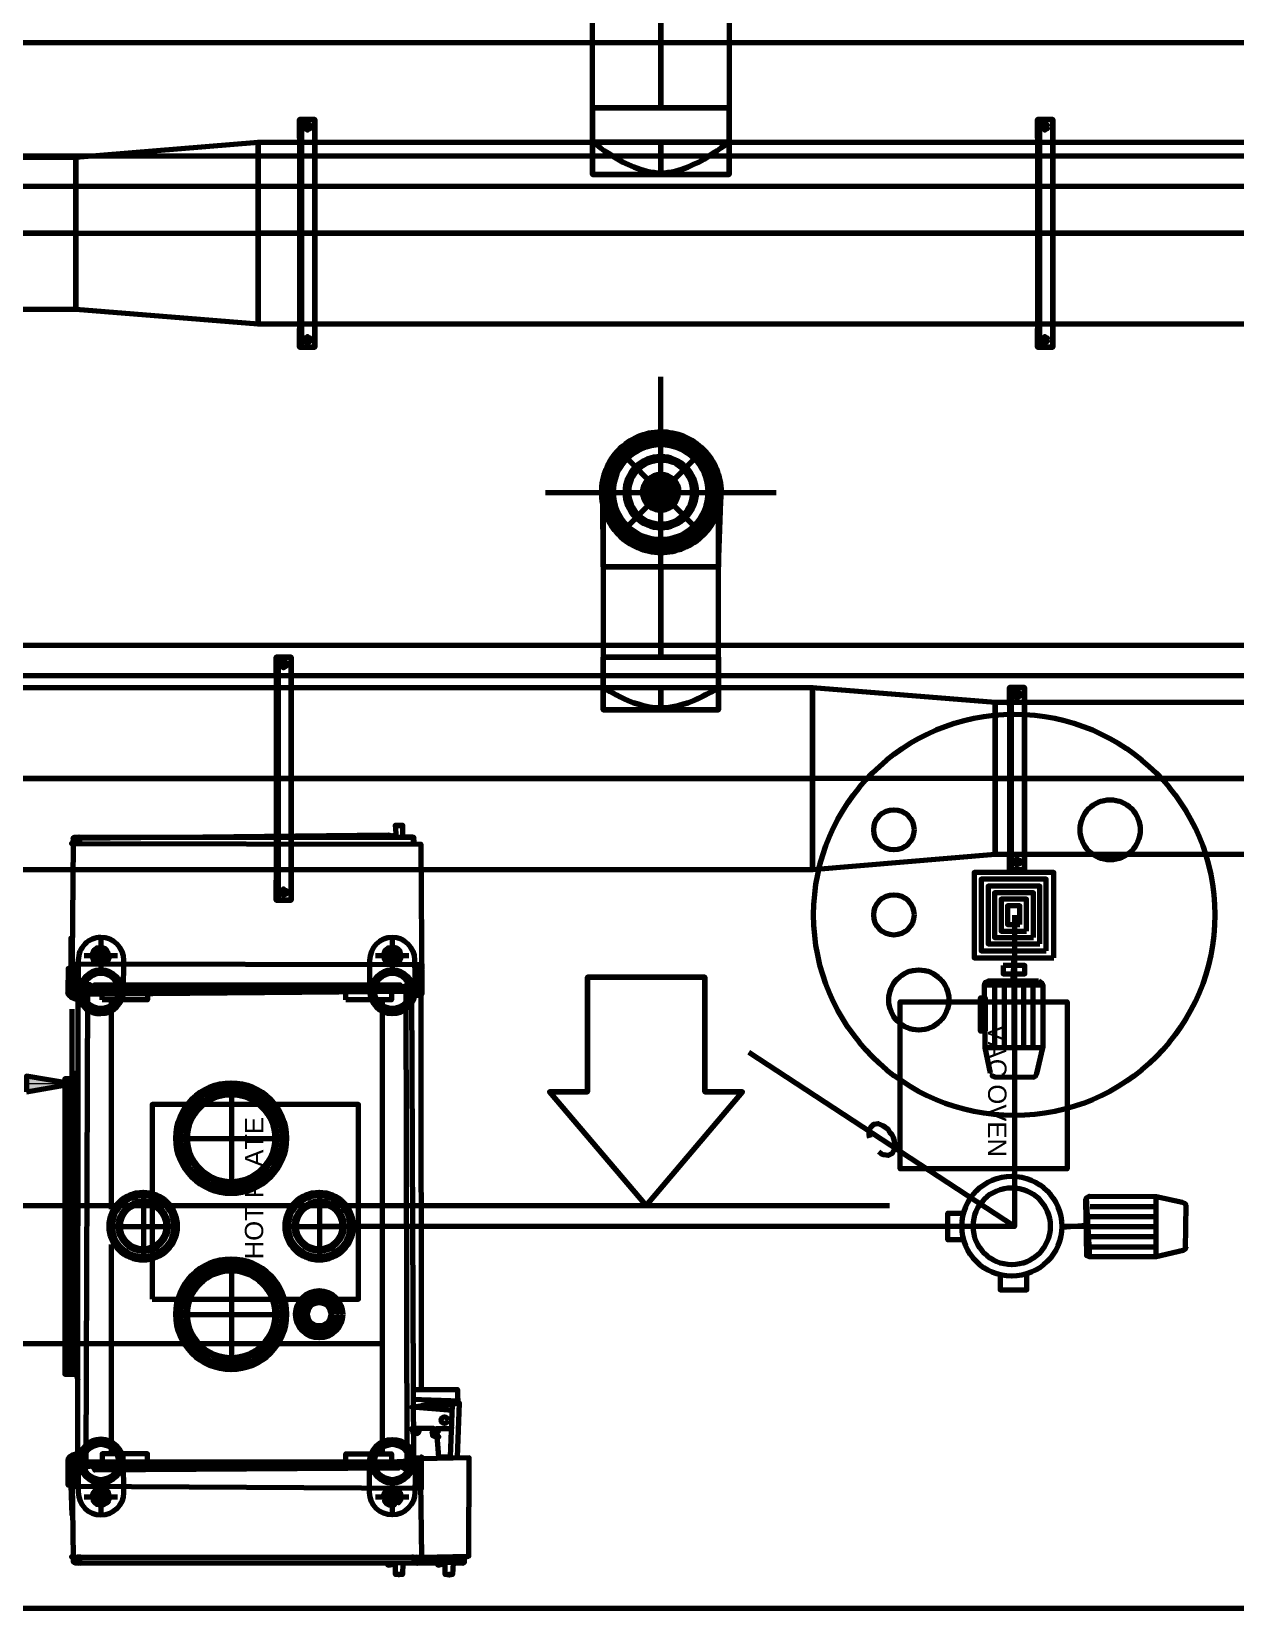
# Model space of a CAD drawing. Extents: x 0 to 1153, y 0 to 816.
# Drawn here: x 595.71 to 621.34, y 500.44 to 534 of the extents above; entities that cross this region are included whole.
import ezdxf

# ---------------------------------------------------------------- set-up
doc = ezdxf.new("R2010")
doc.units = 0
doc.header["$MEASUREMENT"] = 0
for name, color, linetype in [('Arch', 7, 'Continuous'), ('EQUIPMENTS', 7, 'Continuous'), ('Hatch', 7, 'Continuous'), ('HVAC', 7, 'Continuous')]:
    doc.layers.add(name, color=color, linetype=linetype)
doc.styles.add('p2c-2', font='arial.ttf')

msp = doc.modelspace()

# ---------------------------------------------------------------- hatches: boundary and pattern name
at = {"layer": 'Hatch', "linetype": 'Continuous', "lineweight": 211}
msp.add_hatch(color=251, dxfattribs=at).paths.add_polyline_path([(595.609, 511.768), (596.572, 511.609), (595.609, 511.44), (595.609, 511.609)], flags=0)

# ---------------------------------------------------------------- linework, layer by layer
at = {"layer": 'Arch', "color": 11, "linetype": 'Continuous', "lineweight": 211}
msp.add_line((917.988, 533.76), (110.871, 533.76), dxfattribs=at)
at = {"layer": 'EQUIPMENTS', "color": 251, "linetype": 'Continuous', "lineweight": 211}
for p, q in [((616.013, 513.715), (617.241, 513.715)), ((616.215, 513.715), (616.215, 512.371)), ((616.416, 513.715), (616.416, 512.371)), ((616.627, 513.715), (616.627, 512.371)), ((616.828, 513.715), (616.828, 512.371)), ((617.029, 513.715), (617.029, 512.371)), ((616.13, 511.831), (616.013, 512.371)), ((619.654, 507.926), (619.654, 509.207)), ((113.961, 509.016), (613.981, 509.016)), ((618.247, 508.995), (619.654, 508.995)), ((618.247, 508.783), (619.654, 508.783)), ((616.638, 508.571), (601.842, 508.571)), ((618.247, 508.571), (619.654, 508.571)), ((618.247, 508.36), (619.654, 508.36)), ((618.247, 508.138), (619.654, 508.138)), ((603.123, 506.074), (594.148, 506.074)), ((632.852, 500.443), (113.961, 500.443))]:
    msp.add_line(p, q, dxfattribs=at)
for points in [[(113.961, 533.94), (486.188, 533.94), (486.505, 531.357), (645.329, 531.357)], [(113.961, 533.294), (486.188, 533.294), (486.505, 530.712), (645.329, 530.712)], [(113.961, 523.526), (486.188, 523.526), (486.505, 520.943), (632.852, 520.943)], [(113.961, 522.88), (486.188, 522.88), (486.505, 520.298), (632.852, 520.298)], [(616.638, 515.197), (616.638, 508.571), (610.986, 512.276)], [(616.627, 513.8), (616.627, 514.286), (616.606, 513.8), (616.648, 514.286)], [(617.76, 509.799), (614.204, 509.799), (614.204, 513.355), (617.76, 513.355), (617.76, 509.799), (614.204, 509.799)], [(616.209, 511.757), (616.16, 511.775), (616.209, 511.757), (617.04, 511.746), (617.089, 511.778), (617.113, 511.825), (617.241, 512.371)], [(613.558, 510.455), (613.548, 510.519), (613.548, 510.582), (613.558, 510.635), (613.579, 510.688), (613.643, 510.752), (613.738, 510.762), (613.833, 510.72), (613.886, 510.688), (613.939, 510.646), (613.981, 510.582), (614.024, 510.529), (614.056, 510.466), (614.077, 510.392), (614.087, 510.328), (614.087, 510.265), (614.077, 510.212), (614.034, 510.127), (613.95, 510.085), (613.854, 510.095), (613.802, 510.117), (613.749, 510.159)], [(618.151, 509.127), (618.169, 509.18), (618.234, 509.217), (619.654, 509.207), (620.205, 509.09), (620.255, 509.07), (620.285, 509.027), (620.273, 508.092), (620.232, 508.059), (619.654, 507.926), (618.241, 507.926), (618.169, 509.18), (618.151, 509.127), (618.173, 507.957), (618.173, 507.957), (618.241, 507.926)], [(615.558, 508.286), (615.22, 508.286), (615.22, 508.857), (615.558, 508.857)], [(618.162, 508.571), (617.654, 508.571), (618.162, 508.593), (617.654, 508.55)], [(616.331, 507.534), (616.331, 507.227), (616.902, 507.227), (616.902, 507.555)]]:
    msp.add_lwpolyline(points, dxfattribs=at)
for points in [[(617.474, 514.286), (617.474, 516.107), (615.781, 516.107), (615.781, 514.286)], [(617.315, 514.435), (617.315, 515.959), (615.929, 515.959), (615.929, 514.435)], [(617.178, 514.583), (617.178, 515.811), (616.077, 515.811), (616.077, 514.583)], [(617.04, 514.72), (617.04, 515.673), (616.215, 515.673), (616.215, 514.72)], [(616.892, 514.858), (616.892, 515.535), (616.352, 515.535), (616.352, 514.858)], [(616.754, 514.996), (616.754, 515.398), (616.49, 515.398), (616.49, 514.996)], [(616.394, 514.128), (616.394, 513.948), (616.86, 513.948), (616.86, 514.128)], [(607.547, 511.44), (607.547, 513.874), (607.547, 511.44), (606.742, 511.44)], [(608.796, 509.016), (610.849, 511.44), (610.044, 511.44), (610.044, 513.874), (607.547, 513.874), (610.044, 513.874), (610.044, 511.44), (610.849, 511.44), (608.796, 509.016), (606.742, 511.44)], [(617.151, 513.8), (617.227, 513.745), (617.23, 513.727), (617.241, 513.715), (617.241, 512.371), (616.013, 512.371), (616.003, 513.72), (616.018, 513.767), (616.088, 513.8)], [(616.013, 512.731), (615.918, 512.731), (615.918, 513.44), (616.013, 513.44)], [(595.609, 511.44), (596.572, 511.609), (595.609, 511.768)], [(598.286, 507.026), (602.678, 507.026), (602.678, 511.164), (598.286, 511.164)], [(620.289, 508.143), (620.273, 508.092)]]:
    msp.add_lwpolyline(points, close=True, dxfattribs=at)
for centre, radius in [((616.633, 515.202), 4.27), ((614.071, 517.012), 0.429), ((618.675, 517.012), 0.64), ((614.071, 515.202), 0.429), ((614.601, 513.392), 0.64), ((616.58, 508.577), 1.064), ((616.58, 508.577), 0.82)]:
    msp.add_circle(centre, radius, dxfattribs=at)
at = {"layer": 'Hatch', "color": 251, "linetype": 'Continuous', "lineweight": 211}
for p, q in [((597.26, 514.445), (597.122, 514.445)), ((597.196, 513.969), (597.196, 514.678)), ((603.398, 513.969), (603.398, 514.678)), ((597.546, 514.329), (596.836, 514.329)), ((597.048, 514.35), (597.016, 514.35)), ((603.747, 514.329), (603.038, 514.329)), ((603.25, 514.35), (603.218, 514.35)), ((596.572, 513.905), (596.561, 513.905)), ((596.815, 513.715), (596.815, 513.662)), ((597.112, 513.715), (597.112, 513.662)), ((597.175, 513.715), (597.175, 513.662)), ((597.387, 513.715), (597.387, 513.662)), ((597.408, 513.398), (597.408, 508.942)), ((597.493, 513.715), (597.493, 513.662)), ((599.218, 513.715), (599.218, 513.662)), ((599.271, 513.715), (599.271, 513.662)), ((601.324, 513.715), (601.324, 513.662)), ((601.377, 513.715), (601.377, 513.662)), ((603.102, 513.715), (603.102, 513.662)), ((603.176, 513.398), (603.176, 503.735)), ((603.208, 513.715), (603.208, 513.662)), ((603.419, 513.715), (603.419, 513.662)), ((603.472, 513.715), (603.472, 513.662)), ((603.769, 513.715), (603.769, 513.662)), ((596.572, 513.196), (596.572, 511.217)), ((596.424, 511.715), (596.424, 505.428)), ((599.969, 511.662), (599.969, 509.228)), ((598.763, 510.445), (601.186, 510.445)), ((598.096, 509.334), (598.096, 507.809)), ((598.096, 509.058), (598.096, 509.079)), ((601.842, 509.334), (601.842, 507.809)), ((597.334, 508.571), (598.858, 508.571)), ((601.091, 508.571), (602.604, 508.571)), ((602.329, 508.571), (602.361, 508.571)), ((597.408, 508.191), (597.408, 503.735)), ((599.969, 507.82), (599.969, 505.576)), ((598.847, 506.698), (601.091, 506.698)), ((602.096, 506.698), (602.128, 506.698)), ((596.54, 505.428), (596.699, 505.428)), ((596.815, 503.428), (596.815, 503.481)), ((596.879, 503.566), (596.879, 503.555)), ((597.112, 503.428), (597.112, 503.481)), ((597.175, 503.428), (597.175, 503.481)), ((598.181, 503.555), (597.217, 503.555)), ((597.387, 503.428), (597.387, 503.481)), ((597.493, 503.428), (597.493, 503.481)), ((599.218, 503.428), (599.218, 503.481)), ((599.271, 503.428), (599.271, 503.481)), ((601.324, 503.428), (601.324, 503.481)), ((601.377, 503.428), (601.377, 503.481)), ((603.102, 503.428), (603.102, 503.481)), ((603.208, 503.428), (603.208, 503.481)), ((603.419, 503.428), (603.419, 503.481)), ((603.472, 503.428), (603.472, 503.481)), ((603.769, 503.428), (603.769, 503.481)), ((597.196, 502.465), (597.196, 503.163)), ((603.398, 502.465), (603.398, 503.163)), ((597.546, 502.814), (596.836, 502.814)), ((597.122, 502.698), (597.26, 502.698)), ((597.217, 502.962), (597.217, 502.994)), ((603.747, 502.814), (603.038, 502.814)), ((603.324, 502.931), (603.261, 502.814)), ((603.324, 502.698), (603.462, 502.698)), ((604.52, 501.364), (604.52, 501.375))]:
    msp.add_line(p, q, dxfattribs=at)
for points in [[(596.735, 516.747), (596.688, 516.721), (596.678, 516.774), (596.735, 516.747), (596.741, 516.848), (596.646, 516.848), (596.752, 516.858), (603.843, 516.858), (603.853, 516.752), (603.832, 516.858), (603.62, 516.858), (603.62, 517.091), (603.462, 517.102), (603.472, 516.858), (603.303, 516.901), (596.731, 516.827), (596.735, 516.747), (596.614, 516.816), (596.582, 516.721), (596.614, 516.816), (596.604, 516.721), (596.572, 513.514), (596.572, 513.588), (596.572, 513.662), (604.012, 513.662), (604.012, 513.577), (596.572, 513.577), (596.572, 514.159), (603.959, 514.149), (604.023, 514.159), (604.001, 513.493), (603.885, 513.482), (603.874, 513.556), (604.001, 513.493), (604.012, 505.1)], [(603.282, 516.869), (603.451, 516.901), (603.472, 516.869)], [(596.572, 516.721), (604.001, 516.71), (604.023, 513.514), (604.012, 513.519)], [(596.572, 514.71), (596.551, 514.71), (596.551, 514.064)], [(597.26, 514.212), (597.344, 514.35), (597.344, 514.35), (597.376, 514.297), (597.26, 514.445), (597.217, 514.509)], [(603.366, 514.509), (603.367, 514.431), (603.419, 514.431), (603.464, 514.406), (603.49, 514.36), (603.49, 514.308), (603.464, 514.263), (603.419, 514.237), (603.324, 514.212), (603.296, 514.308), (603.21, 514.361), (603.228, 514.418), (603.262, 514.465), (603.309, 514.499), (603.366, 514.509), (603.419, 514.464), (603.473, 514.439), (603.507, 514.4), (603.524, 514.351), (603.521, 514.3), (603.498, 514.254), (603.459, 514.219), (603.41, 514.203), (603.324, 514.212), (603.278, 514.268), (603.262, 514.316), (603.324, 514.212), (603.419, 514.181), (603.366, 514.149), (603.324, 514.212), (603.246, 514.221), (603.218, 514.272), (603.246, 514.221), (603.324, 514.212), (603.41, 514.203), (603.466, 514.224), (603.512, 514.276), (603.525, 514.334), (603.515, 514.384), (603.473, 514.439), (603.419, 514.464), (603.366, 514.509), (603.419, 514.517), (603.476, 514.499), (603.524, 514.465), (603.558, 514.418), (603.546, 514.35), (603.576, 514.308), (603.558, 514.251), (603.524, 514.203), (603.476, 514.169), (603.366, 514.149), (603.324, 514.212), (603.366, 514.149)], [(603.462, 514.445), (603.324, 514.445), (603.218, 514.297), (603.324, 514.212)], [(603.462, 514.212), (603.546, 514.35), (603.546, 514.35), (603.578, 514.297), (603.462, 514.445), (603.419, 514.509)], [(604.023, 513.905), (604.023, 514.71), (604.023, 514.71)], [(596.963, 513.715), (597.006, 513.662), (596.963, 513.715), (596.625, 513.747), (596.593, 514.149), (596.572, 513.662), (597.006, 513.662), (597.059, 513.715), (603.525, 513.715), (603.589, 513.662), (604.012, 513.662), (604.012, 514.149), (603.959, 513.747), (603.589, 513.662), (603.589, 513.662), (603.631, 513.715)], [(596.588, 514.149), (596.625, 514.115), (596.625, 513.662), (603.959, 513.662), (603.959, 514.149), (603.959, 514.112)], [(597.122, 514.212), (597.217, 514.181), (597.217, 514.149)], [(596.561, 513.577), (596.561, 514.064), (596.498, 514.064), (596.488, 513.569), (596.5, 513.519), (596.565, 513.443), (596.638, 513.419), (596.699, 513.419), (596.565, 513.443), (596.512, 513.496), (596.489, 513.556), (596.565, 513.443), (596.565, 513.443), (596.638, 513.419)], [(596.9, 513.662), (596.868, 513.715), (596.868, 513.662)], [(603.716, 513.662), (603.694, 513.715), (603.694, 513.662)], [(604.023, 501.544), (603.996, 503.65), (603.853, 503.637), (603.851, 503.585), (603.811, 513.577), (603.854, 513.515), (603.854, 513.515), (603.88, 513.503)], [(596.699, 511.842), (596.667, 511.842), (596.667, 511.715)], [(596.54, 511.715), (596.667, 511.715), (596.667, 511.641), (596.635, 505.502), (596.54, 505.502), (596.54, 511.641), (596.54, 511.715), (596.424, 511.715), (596.424, 505.428), (596.54, 505.428), (596.54, 511.715), (596.53, 505.428), (596.54, 505.502), (596.699, 505.502), (596.667, 505.428), (596.699, 505.301)], [(596.699, 505.502), (596.646, 505.502), (596.646, 511.641), (596.699, 511.641), (596.54, 511.641), (596.646, 511.641), (596.646, 505.502)], [(596.657, 511.641), (596.657, 511.641), (596.657, 511.641)], [(601.864, 507.005), (601.864, 507.005), (601.864, 507.005)], [(601.864, 506.391), (601.864, 506.391), (601.864, 506.391)], [(603.811, 505.1), (604.785, 505.1), (604.785, 504.888)], [(604.848, 504.851), (603.811, 504.888)], [(604.785, 503.661), (604.827, 504.814), (604.668, 504.783), (604.626, 503.671), (604.382, 503.661), (604.34, 504.211), (604.298, 504.127), (604.382, 504.095), (604.298, 504.127), (604.245, 504.169), (604.277, 504.275), (603.811, 504.275), (603.832, 504.211), (603.885, 504.169), (603.885, 504.253), (603.959, 504.211), (603.98, 504.275)], [(604.621, 504.687), (604.666, 504.655), (603.811, 504.73), (603.906, 504.74), (604.023, 504.761), (604.128, 504.783), (604.128, 504.698)], [(604.128, 504.783), (604.34, 504.783), (604.393, 504.793), (604.446, 504.783), (604.668, 504.783)], [(604.308, 504.783), (604.308, 504.698), (604.446, 504.698), (604.446, 504.793), (604.361, 504.793)], [(603.959, 504.211), (603.927, 504.169), (603.83, 504.18), (603.927, 504.169), (603.959, 504.211), (603.927, 504.169)], [(604.668, 504.312), (604.632, 504.265), (604.329, 504.264), (604.364, 504.213), (604.314, 504.095), (604.253, 504.122), (604.314, 504.095)], [(604.271, 504.275), (604.324, 504.26), (604.364, 504.213), (604.371, 504.182)], [(596.551, 503.56), (596.561, 503.068), (596.498, 503.068), (596.492, 503.6), (596.512, 503.647), (596.545, 503.685), (596.587, 503.711), (596.638, 503.724), (596.657, 503.724)], [(602.403, 503.555), (602.403, 503.735), (603.377, 503.735), (603.377, 503.555)], [(605.024, 501.557), (605.028, 503.65), (604.012, 503.629), (604.012, 502.984), (604.012, 503.481), (603.525, 503.481), (603.525, 503.428), (597.059, 503.386), (597.059, 503.481), (596.572, 503.481), (604.012, 503.481), (604.012, 503.555), (596.572, 503.555), (596.572, 503.481), (596.572, 503.015), (596.572, 503.629), (596.604, 501.534), (604.012, 501.534), (605.024, 501.557), (604.933, 501.512), (604.901, 501.407), (604.689, 501.407), (604.679, 501.163), (604.605, 501.153), (604.52, 501.163), (604.52, 501.396), (604.351, 501.407), (603.62, 501.407), (603.61, 501.163), (603.462, 501.163), (603.462, 501.364), (603.282, 501.407), (596.731, 501.407), (596.614, 501.449), (596.604, 501.534), (596.593, 501.555)], [(596.625, 503.042), (596.591, 503.005), (596.625, 503.481), (603.959, 503.481), (603.959, 502.994), (604.012, 502.994), (603.961, 503.03), (604.023, 503.661), (603.996, 503.661)], [(603.631, 503.428), (603.589, 503.481), (603.631, 503.428), (603.959, 503.386), (603.959, 502.994), (596.625, 503.036), (596.667, 503.428), (597.006, 503.481), (597.006, 503.481), (596.963, 503.428)], [(596.9, 503.481), (596.868, 503.428), (596.868, 503.481)], [(603.716, 503.481), (603.694, 503.428), (603.694, 503.481)], [(603.705, 503.566), (603.843, 503.566), (603.843, 503.64), (604.001, 503.65), (603.843, 503.64), (603.843, 503.566), (603.843, 503.64), (603.843, 503.566), (603.843, 503.64), (603.855, 503.644)], [(596.551, 503.068), (596.572, 502.423), (596.551, 502.423)], [(597.217, 502.634), (597.26, 502.698), (597.376, 502.793), (597.26, 502.931), (597.122, 502.931), (597.217, 502.917), (597.262, 502.891), (597.288, 502.845), (597.288, 502.794), (597.26, 502.698), (597.165, 502.722), (597.12, 502.749), (597.092, 502.8), (597.124, 502.744), (597.178, 502.72), (597.26, 502.698), (597.281, 502.775), (597.291, 502.826), (597.271, 502.881), (597.217, 502.917), (597.122, 502.931), (597.165, 502.994), (597.275, 502.985), (597.322, 502.95), (597.356, 502.903), (597.344, 502.835), (597.374, 502.793), (597.356, 502.736), (597.322, 502.688), (597.217, 502.634), (597.107, 502.654), (597.06, 502.688), (597.026, 502.736), (597.048, 502.793), (597.008, 502.846), (597.026, 502.903), (597.06, 502.95), (597.122, 502.931), (597.209, 502.951), (597.257, 502.934), (597.296, 502.9), (597.319, 502.853), (597.322, 502.802), (597.306, 502.754), (597.26, 502.698), (597.174, 502.688), (597.125, 502.705), (597.086, 502.739), (597.063, 502.785), (597.06, 502.836), (597.122, 502.931), (597.165, 502.994)], [(597.059, 502.814), (597.165, 502.666), (597.165, 502.634)], [(603.419, 502.994), (603.462, 502.931), (603.366, 502.962), (603.419, 502.994), (603.367, 502.917), (603.462, 502.931), (603.49, 502.845), (603.49, 502.794), (603.462, 502.698), (603.367, 502.722), (603.321, 502.749), (603.296, 502.793), (603.296, 502.845), (603.25, 502.793), (603.21, 502.846), (603.228, 502.903), (603.262, 502.95), (603.309, 502.985), (603.359, 502.947), (603.419, 502.994), (603.462, 502.931), (603.503, 502.893), (603.523, 502.845), (603.523, 502.794), (603.503, 502.746), (603.462, 502.698), (603.368, 502.69), (603.319, 502.71), (603.283, 502.746), (603.262, 502.802), (603.265, 502.854), (603.262, 502.802), (603.283, 502.746), (603.335, 502.701), (603.385, 502.687), (603.462, 502.698), (603.518, 502.777), (603.525, 502.828), (603.512, 502.878), (603.462, 502.931), (603.419, 502.994), (603.359, 502.947), (603.419, 502.994), (603.462, 502.931), (603.507, 502.886), (603.524, 502.836), (603.518, 502.777), (603.462, 502.698), (603.385, 502.687), (603.335, 502.701), (603.293, 502.733), (603.268, 502.777), (603.261, 502.828), (603.228, 502.903), (603.21, 502.846), (603.228, 502.903), (603.262, 502.95), (603.309, 502.985), (603.24, 502.923), (603.215, 502.87), (603.261, 502.819), (603.271, 502.769), (603.312, 502.715), (603.368, 502.69), (603.462, 502.698), (603.419, 502.634), (603.309, 502.654), (603.262, 502.688), (603.228, 502.736), (603.279, 502.673), (603.331, 502.645), (603.385, 502.687), (603.462, 502.698), (603.518, 502.777), (603.546, 502.835), (603.576, 502.793), (603.558, 502.736), (603.524, 502.688), (603.462, 502.698), (603.546, 502.716), (603.571, 502.769), (603.525, 502.819), (603.515, 502.87), (603.462, 502.931), (603.367, 502.917), (603.462, 502.931), (603.49, 502.845), (603.49, 502.794), (603.462, 502.698), (603.412, 502.721), (603.361, 502.724), (603.317, 502.753), (603.294, 502.8), (603.361, 502.724), (603.412, 502.721), (603.469, 502.753), (603.493, 502.806), (603.486, 502.858), (603.462, 502.931), (603.419, 502.994), (603.532, 502.942), (603.567, 502.881), (603.532, 502.942), (603.419, 502.994), (603.524, 502.95), (603.558, 502.903), (603.576, 502.846), (603.546, 502.793), (603.462, 502.931), (603.536, 502.814), (603.462, 502.698), (603.419, 502.634)], [(603.462, 502.931), (603.324, 502.931), (603.261, 502.814), (603.366, 502.634)], [(603.917, 501.534), (603.917, 501.428), (604.933, 501.428), (604.933, 501.512), (603.917, 501.534), (603.917, 501.428), (603.917, 501.534), (603.864, 501.512), (603.853, 501.417), (596.747, 501.407), (596.728, 501.536), (596.678, 501.491), (596.731, 501.512), (596.604, 501.449), (596.646, 501.417), (596.731, 501.407), (596.646, 501.417), (596.731, 501.428), (596.752, 501.534), (596.688, 501.534), (596.74, 501.543), (603.843, 501.534), (603.853, 501.417), (603.853, 501.433)], [(596.638, 501.417), (596.609, 501.473), (596.609, 501.473)], [(603.927, 501.428), (603.917, 501.407), (603.927, 501.407)], [(604.382, 501.534), (604.382, 501.534), (604.382, 501.534)], [(604.509, 501.534), (604.509, 501.534), (604.509, 501.534)], [(604.774, 501.534), (604.774, 501.534), (604.774, 501.534)], [(603.536, 501.163), (603.536, 501.163), (603.536, 501.163)], [(604.605, 501.163), (604.605, 501.163), (604.605, 501.163)]]:
    msp.add_lwpolyline(points, dxfattribs=at)
for points in [[(603.536, 517.102), (603.462, 517.102), (603.536, 517.102), (603.61, 517.102)], [(603.462, 517.091), (603.462, 517.091), (603.462, 517.102)], [(603.61, 517.091), (603.61, 517.091), (603.61, 517.102)], [(596.731, 516.848), (596.731, 516.858), (596.604, 516.824), (596.639, 516.774), (596.616, 516.783), (596.604, 516.805), (596.609, 516.829), (596.627, 516.845), (596.72, 516.832), (596.725, 516.847), (596.747, 516.858)], [(596.604, 516.815), (596.637, 516.847), (596.604, 516.826), (596.615, 516.848), (596.637, 516.858), (596.604, 516.826), (596.615, 516.848), (596.637, 516.858), (596.604, 516.817), (596.616, 516.838), (596.636, 516.847), (596.604, 516.821), (596.612, 516.844), (596.633, 516.857), (596.636, 516.858), (596.604, 516.824), (596.614, 516.847), (596.639, 516.858)], [(603.827, 516.858), (603.842, 516.853), (603.852, 516.84), (603.853, 516.832)], [(603.843, 516.758), (603.853, 516.758), (603.848, 516.742), (603.827, 516.731)], [(596.662, 513.715), (596.64, 513.722), (596.626, 513.743), (596.625, 513.752)], [(603.959, 513.752), (603.952, 513.73), (603.931, 513.716), (603.922, 513.715)], [(597.022, 513.715), (597.044, 513.708), (597.058, 513.687), (597.059, 513.678)], [(597.217, 513.398), (597.217, 513.577), (598.181, 513.577), (598.181, 513.398)], [(602.403, 513.398), (602.403, 513.577), (603.377, 513.577), (603.377, 513.398)], [(603.525, 513.678), (603.532, 513.7), (603.553, 513.714), (603.562, 513.715)], [(603.837, 513.588), (603.853, 513.583), (603.863, 513.568), (603.864, 513.564)], [(602.276, 508.889), (602.276, 508.889), (602.297, 508.868)], [(604.621, 503.671), (604.644, 503.663), (604.646, 503.661)], [(596.625, 503.391), (596.632, 503.413), (596.65, 503.426), (596.662, 503.428)], [(597.059, 503.476), (597.033, 503.44), (597.059, 503.47)], [(603.562, 503.439), (603.54, 503.446), (603.527, 503.464), (603.525, 503.476)], [(603.922, 503.428), (603.944, 503.421), (603.958, 503.4), (603.959, 503.391)], [(596.731, 501.417), (596.731, 501.417), (596.639, 501.417), (596.616, 501.426), (596.604, 501.447), (596.604, 501.449), (596.639, 501.417), (596.616, 501.426), (596.604, 501.447), (596.604, 501.449), (596.639, 501.417), (596.616, 501.427), (596.605, 501.446), (596.639, 501.417), (596.617, 501.426), (596.605, 501.446), (596.604, 501.449), (596.639, 501.417), (596.617, 501.426), (596.605, 501.446), (596.604, 501.449), (596.638, 501.417), (596.616, 501.426), (596.605, 501.446), (596.646, 501.417), (596.747, 501.407), (596.731, 501.412), (596.721, 501.427), (596.752, 501.407)], [(596.731, 501.518), (596.72, 501.518), (596.725, 501.533), (596.747, 501.544)], [(603.472, 501.407), (603.282, 501.407), (603.282, 501.396), (603.303, 501.364), (603.472, 501.396)], [(603.839, 501.528), (603.827, 501.544), (603.842, 501.539), (603.853, 501.518)], [(604.372, 501.364), (604.351, 501.396), (604.372, 501.364), (604.52, 501.407)], [(604.896, 501.544), (604.911, 501.539), (604.921, 501.526), (604.922, 501.518)], [(604.922, 501.433), (604.902, 501.407), (604.898, 501.407), (604.901, 501.407)]]:
    msp.add_lwpolyline(points, close=True, dxfattribs=at)
for points in [[(596.699, 503.65), (596.561, 503.634), (596.699, 503.65), (596.72, 503.591), (596.699, 503.65), (596.709, 503.555), (596.71, 502.915, 0.414212), (597.191, 502.433, 0.414181), (597.683, 502.909), (597.672, 503.56, 0.41418), (597.191, 504.043, 0.414212), (596.72, 503.587), (596.699, 503.65), (596.709, 513.516), (603.843, 513.577), (603.684, 513.577), (603.705, 503.566), (603.885, 503.555), (603.874, 502.915, -0.414195), (603.393, 502.433, -0.414148), (602.911, 502.909), (602.911, 503.56, -0.414148), (603.393, 504.042, -0.414195), (603.864, 503.587), (603.377, 503.555), (602.403, 503.555), (598.181, 503.555), (598.181, 503.735), (597.217, 503.735), (597.217, 503.555), (596.741, 503.555), (596.879, 503.566), (596.911, 513.577), (596.709, 513.516), (596.593, 513.482), (596.709, 513.516), (596.709, 513.516, 0.414213), (597.191, 513.101, 0.41418), (597.673, 513.583), (597.683, 514.234, 0.414195), (597.191, 514.72, 0.414227), (596.709, 514.239), (596.709, 513.516), (596.709, 513.562)], [(597.165, 514.509), (597.165, 514.431), (597.217, 514.431), (597.262, 514.406), (597.288, 514.36), (597.288, 514.308), (597.262, 514.263), (597.217, 514.237), (597.122, 514.212), (597.094, 514.308), (597.094, 514.36), (597.094, 514.308), (597.122, 514.212), (597.185, 514.234), (597.235, 514.244), (597.284, 514.296), (597.291, 514.347), (597.306, 514.4), (597.323, 514.342), (597.316, 514.292), (597.291, 514.247), (597.249, 514.215), (597.2, 514.202), (597.122, 514.212), (597.069, 514.283), (597.059, 514.334), (597.069, 514.283), (597.122, 514.212), (597.217, 514.181), (597.165, 514.149), (597.122, 514.212), (597.06, 514.203), (597.026, 514.251), (597.008, 514.308), (597.059, 514.342), (597.026, 514.418), (597.06, 514.465), (597.107, 514.499), (597.165, 514.509), (597.217, 514.517, -0.332595), (597.344, 514.35), (597.374, 514.308), (597.356, 514.251), (597.322, 514.203), (597.275, 514.169), (597.344, 514.23), (597.369, 514.284), (597.323, 514.342), (597.306, 514.4, 0.339292), (597.165, 514.509), (597.059, 514.329), (597.013, 514.384), (597.048, 514.297), (597.122, 514.212), (597.165, 514.149)]]:
    msp.add_lwpolyline(points, format="xyb", dxfattribs=at)
msp.add_lwpolyline([(603.393, 513.101, 0.414195), (603.885, 513.577), (603.874, 514.239, 0.414209), (603.393, 514.721, 0.414162), (602.911, 514.234), (602.912, 513.583, 0.414148)], format="xyb", close=True, dxfattribs=at)
at = {"layer": 'Hatch', "color": 251, "linetype": 'Continuous', "lineweight": 0}
msp.add_lwpolyline([(595.609, 511.768), (596.572, 511.609), (595.609, 511.609), (595.609, 511.44), (596.572, 511.609), (595.609, 511.609)], close=True, dxfattribs=at)
at = {"layer": 'Hatch', "color": 251, "linetype": 'Continuous', "lineweight": 211}
for centre, radius in [((597.191, 514.334), 0.111), ((597.191, 514.334), 0.111), ((597.191, 514.334), 0.101), ((597.191, 514.334), 0.101), ((597.191, 514.334), 0.0794), ((603.393, 514.334), 0.111), ((603.393, 514.334), 0.111), ((603.393, 514.334), 0.101), ((603.393, 514.334), 0.101), ((603.393, 514.334), 0.0794), ((597.191, 514.334), 0.0582), ((603.393, 514.334), 0.0582), ((597.191, 513.583), 0.45), ((597.191, 513.583), 0.376), ((603.393, 513.583), 0.45), ((603.393, 513.583), 0.376), ((599.964, 510.45), 1.18), ((599.964, 510.45), 1.085), ((599.964, 510.45), 0.979), ((599.424, 511.392), 0.0264), ((600.504, 511.392), 0.0264), ((599.964, 510.45), 0.926), ((598.884, 510.45), 0.0265), ((601.054, 510.45), 0.0265), ((599.424, 509.508), 0.0265), ((600.504, 509.508), 0.0264), ((598.091, 508.577), 0.725), ((598.091, 508.577), 0.651), ((598.091, 508.577), 0.534), ((598.091, 508.577), 0.482), ((598.419, 509.138), 0.0265), ((601.837, 508.577), 0.725), ((601.837, 508.577), 0.651), ((601.837, 508.577), 0.534), ((601.837, 508.577), 0.482), ((602.165, 509.138), 0.0265), ((597.445, 508.577), 0.0265), ((601.191, 508.577), 0.0265), ((598.419, 508.016), 0.0265), ((602.165, 508.016), 0.0265), ((599.964, 506.704), 1.18), ((599.964, 506.704), 1.085), ((599.964, 506.704), 0.979), ((599.964, 506.704), 0.926), ((599.424, 507.635), 0.0265), ((600.504, 507.635), 0.0264), ((601.837, 506.704), 0.503), ((601.837, 506.704), 0.418), ((602.049, 507.053), 0.0265), ((598.884, 506.704), 0.0265), ((601.054, 506.704), 0.0265), ((601.424, 506.704), 0.0265), ((601.837, 506.704), 0.312), ((601.837, 506.704), 0.249), ((602.049, 506.344), 0.0264), ((599.424, 505.762), 0.0265), ((600.504, 505.762), 0.0264), ((604.504, 504.449), 0.0688), ((597.191, 503.56), 0.45), ((603.393, 503.56), 0.45), ((603.901, 504.216), 0.037), ((604.314, 504.174), 0.0371), ((597.191, 503.56), 0.376), ((603.393, 503.56), 0.376), ((603.393, 503.56), 0.376), ((603.393, 503.56), 0.376), ((597.191, 502.819), 0.111), ((597.191, 502.819), 0.111), ((597.191, 502.819), 0.101), ((597.191, 502.819), 0.101), ((597.191, 502.819), 0.0794), ((597.191, 502.819), 0.0582), ((603.393, 502.819), 0.111), ((603.393, 502.819), 0.111), ((603.393, 502.819), 0.111), ((603.393, 502.819), 0.111), ((603.393, 502.819), 0.101), ((603.393, 502.819), 0.101), ((603.393, 502.819), 0.101), ((603.393, 502.819), 0.101), ((603.393, 502.819), 0.0794), ((603.393, 502.819), 0.0794), ((603.393, 502.819), 0.0582), ((603.393, 502.819), 0.0582)]:
    msp.add_circle(centre, radius, dxfattribs=at)
for p in [(603.462, 517.102), (603.462, 517.091), (603.536, 517.102), (603.536, 517.102), (603.61, 517.102), (603.61, 517.091), (596.572, 516.721), (596.646, 511.641), (596.646, 511.641), (596.657, 511.641), (602.276, 508.889), (602.297, 508.868), (601.864, 507.005), (601.864, 506.391), (596.646, 505.502), (596.646, 505.502), (604.668, 504.698), (596.572, 503.015), (596.572, 501.544), (604.382, 501.534), (604.509, 501.534), (604.774, 501.534), (603.536, 501.163), (604.605, 501.163)]:
    msp.add_point(p, dxfattribs=at)
at = {"layer": 'HVAC', "color": 6, "linetype": 'Continuous', "lineweight": 211}
for p, q in [((609.113, 521.727), (609.113, 526.648)), ((608.245, 525.06), (609.981, 523.314)), ((609.981, 525.06), (608.245, 523.314)), ((606.658, 524.193), (611.568, 524.193))]:
    msp.add_line(p, q, dxfattribs=at)
for points in [[(608.087, 538.935), (609.113, 537.909), (609.113, 535.474), (609.113, 532.373), (609.113, 535.474)], [(610.563, 535.474), (610.563, 532.373), (610.563, 531.643), (610.563, 530.955), (610.563, 531.643), (610.563, 532.373), (610.563, 531.643), (610.563, 530.955), (610.563, 531.643), (607.653, 531.643), (607.653, 530.955), (607.653, 531.643), (607.653, 532.373), (607.653, 535.474)], [(601.525, 531.939), (601.598, 532.011), (601.588, 531.908), (601.525, 531.939), (601.598, 532.011), (601.613, 531.955), (601.525, 531.939), (601.598, 532.011), (601.641, 531.939), (601.598, 532.011), (601.525, 531.939), (601.588, 531.908), (601.641, 531.939), (601.598, 532.011), (601.525, 531.939), (601.588, 531.908), (601.641, 531.939), (601.598, 532.011), (601.525, 531.939), (601.588, 531.908), (601.641, 531.939), (601.598, 532.011), (601.525, 531.939), (601.588, 531.908), (601.641, 531.939), (601.598, 532.011), (601.525, 531.939), (601.588, 531.908), (601.641, 531.939), (601.598, 532.011), (601.525, 531.939), (601.588, 531.908), (601.641, 531.939), (601.598, 532.011), (601.525, 531.939), (601.588, 531.908)], [(601.747, 527.283), (601.747, 532.13), (601.747, 527.283)], [(617.231, 531.939), (617.293, 532.011), (617.231, 531.939), (617.293, 532.011), (617.231, 531.939), (617.293, 532.011), (617.336, 531.939), (617.293, 532.011), (617.231, 531.939), (617.283, 531.908), (617.336, 531.939), (617.293, 532.011), (617.231, 531.939), (617.283, 531.908), (617.336, 531.939), (617.293, 532.011), (617.231, 531.939), (617.283, 531.908), (617.336, 531.939), (617.293, 532.011), (617.231, 531.939), (617.283, 531.908), (617.336, 531.939), (617.293, 532.011), (617.231, 531.939), (617.283, 531.908), (617.336, 531.939), (617.293, 532.011), (617.231, 531.939), (617.283, 531.908), (617.336, 531.939), (617.293, 532.011), (617.231, 531.939), (617.283, 531.908)], [(617.453, 527.283), (617.453, 532.13), (617.453, 527.283)], [(569.796, 531.326), (596.657, 531.326), (600.541, 531.643), (626.385, 531.643), (630.259, 531.812), (630.259, 529.706), (630.259, 527.6), (626.385, 527.77), (600.541, 527.77), (596.657, 528.087), (569.796, 528.087)], [(596.657, 529.706), (596.657, 531.326), (596.657, 528.087), (596.657, 529.706), (596.657, 528.087), (596.657, 531.326), (596.657, 529.706), (600.541, 529.706), (600.541, 527.77), (600.541, 529.706), (600.541, 531.643), (600.541, 529.706), (626.385, 529.706), (600.541, 529.706)], [(600.541, 527.77), (600.541, 531.643), (600.541, 527.77)], [(609.113, 530.955), (609.113, 531.643), (609.113, 530.955)], [(569.796, 529.706), (596.657, 529.706), (569.796, 529.706)], [(601.525, 527.41), (601.598, 527.481), (601.588, 527.378), (601.525, 527.41), (601.598, 527.481), (601.613, 527.425), (601.525, 527.41), (601.598, 527.481), (601.641, 527.41), (601.598, 527.481), (601.525, 527.41), (601.588, 527.378), (601.641, 527.41), (601.598, 527.481), (601.525, 527.41), (601.588, 527.378), (601.641, 527.41), (601.598, 527.481), (601.525, 527.41), (601.588, 527.378), (601.641, 527.41), (601.598, 527.481), (601.525, 527.41), (601.588, 527.378), (601.641, 527.41), (601.598, 527.481), (601.525, 527.41), (601.588, 527.378), (601.641, 527.41), (601.598, 527.481), (601.525, 527.41), (601.588, 527.378), (601.641, 527.41), (601.598, 527.481), (601.525, 527.41), (601.588, 527.378)], [(617.231, 527.41), (617.293, 527.481), (617.231, 527.41), (617.293, 527.481), (617.231, 527.41), (617.293, 527.481), (617.336, 527.41), (617.293, 527.481), (617.231, 527.41), (617.283, 527.378), (617.336, 527.41), (617.293, 527.481), (617.231, 527.41), (617.283, 527.378), (617.336, 527.41), (617.293, 527.481), (617.231, 527.41), (617.283, 527.378), (617.336, 527.41), (617.293, 527.481), (617.231, 527.41), (617.283, 527.378), (617.336, 527.41), (617.293, 527.481), (617.231, 527.41), (617.283, 527.378), (617.336, 527.41), (617.293, 527.481), (617.231, 527.41), (617.283, 527.378), (617.336, 527.41), (617.293, 527.481), (617.231, 527.41), (617.283, 527.378)], [(609.113, 522.605), (610.341, 522.605), (607.885, 522.605), (609.113, 522.605), (610.341, 522.605), (607.885, 522.605), (609.113, 522.605), (610.341, 522.605), (607.885, 522.605), (610.341, 522.605), (607.885, 522.605), (609.113, 522.605), (609.113, 524.193)], [(601.027, 520.499), (601.09, 520.57), (601.027, 520.499), (601.09, 520.57), (601.027, 520.499), (601.09, 520.57), (601.133, 520.499), (601.09, 520.57), (601.027, 520.499), (601.08, 520.467), (601.133, 520.499), (601.09, 520.57), (601.027, 520.499), (601.08, 520.467), (601.133, 520.499), (601.09, 520.57), (601.027, 520.499), (601.08, 520.467), (601.133, 520.499), (601.09, 520.57), (601.027, 520.499), (601.08, 520.467), (601.133, 520.499), (601.09, 520.57), (601.027, 520.499), (601.08, 520.467), (601.133, 520.499), (601.09, 520.57), (601.027, 520.499), (601.08, 520.467), (601.133, 520.499), (601.09, 520.57), (601.027, 520.499), (601.08, 520.467)], [(601.239, 515.514), (601.239, 520.689), (601.239, 515.514)], [(616.225, 518.107), (616.225, 516.488), (616.225, 518.107), (616.225, 519.726), (616.225, 518.107), (639, 518.107), (616.225, 518.107), (612.341, 518.107), (612.341, 520.044), (612.341, 516.16), (612.341, 518.107), (612.341, 516.16), (612.341, 520.044), (616.225, 519.726), (639, 519.726), (639, 516.488), (616.225, 516.488), (612.341, 516.16), (558.758, 516.16)], [(558.758, 520.044), (612.341, 520.044), (612.341, 518.107), (558.758, 518.107), (612.341, 518.107)], [(607.981, 519.98), (607.938, 520.012), (607.885, 520.044), (607.938, 520.012), (607.981, 519.98), (608.034, 519.959), (608.097, 519.917), (608.171, 519.885), (608.245, 519.843), (608.33, 519.8), (608.425, 519.758), (608.531, 519.716), (608.637, 519.684), (608.743, 519.652), (608.87, 519.631), (608.986, 519.61), (609.24, 519.61), (609.357, 519.62), (609.473, 519.652), (609.589, 519.684), (609.695, 519.716), (609.801, 519.758), (609.896, 519.8), (609.981, 519.843), (610.055, 519.875), (610.129, 519.917), (610.193, 519.949), (610.246, 519.98), (610.32, 520.033), (610.246, 519.98), (610.193, 519.959), (610.129, 519.917), (610.055, 519.885), (609.981, 519.843), (609.886, 519.8), (609.801, 519.758), (609.695, 519.716), (609.589, 519.684), (609.473, 519.652), (609.357, 519.631), (609.24, 519.61), (608.986, 519.61), (608.87, 519.62), (608.743, 519.652), (608.637, 519.684), (608.531, 519.716), (608.425, 519.758), (608.33, 519.8), (608.245, 519.843), (608.161, 519.875), (608.097, 519.917), (608.034, 519.949), (607.938, 520.012), (607.885, 520.044), (610.341, 520.044), (610.341, 519.568), (609.113, 519.568), (607.885, 519.568), (609.113, 519.568), (610.341, 519.568), (609.113, 519.568), (607.885, 519.568), (609.113, 519.568), (610.341, 519.568), (609.113, 519.568), (607.885, 519.568), (607.885, 520.044)], [(610.341, 520.044), (610.246, 519.98), (610.288, 520.012)], [(616.638, 519.853), (616.7, 519.924), (616.638, 519.853), (616.7, 519.924), (616.638, 519.853), (616.7, 519.924), (616.744, 519.853), (616.7, 519.924), (616.638, 519.853), (616.691, 519.822), (616.744, 519.853), (616.7, 519.924), (616.638, 519.853), (616.691, 519.822), (616.744, 519.853), (616.7, 519.924), (616.638, 519.853), (616.691, 519.822), (616.744, 519.853), (616.7, 519.924), (616.638, 519.853), (616.691, 519.822), (616.744, 519.853), (616.7, 519.924), (616.638, 519.853), (616.691, 519.822), (616.744, 519.853), (616.7, 519.924), (616.638, 519.853), (616.691, 519.822), (616.744, 519.853), (616.7, 519.924), (616.638, 519.853), (616.691, 519.822)], [(616.85, 516.16), (616.85, 520.044), (616.85, 516.16)], [(616.225, 519.726), (616.225, 516.488), (616.225, 519.726)], [(616.638, 516.297), (616.7, 516.368), (616.638, 516.297), (616.7, 516.368), (616.638, 516.297), (616.7, 516.368), (616.744, 516.297), (616.7, 516.368), (616.638, 516.297), (616.691, 516.266), (616.744, 516.297), (616.7, 516.368), (616.638, 516.297), (616.691, 516.266), (616.744, 516.297), (616.7, 516.368), (616.638, 516.297), (616.691, 516.266), (616.744, 516.297), (616.7, 516.368), (616.638, 516.297), (616.691, 516.266), (616.744, 516.297), (616.7, 516.368), (616.638, 516.297), (616.691, 516.266), (616.744, 516.297), (616.7, 516.368), (616.638, 516.297), (616.691, 516.266), (616.744, 516.297), (616.7, 516.368), (616.638, 516.297), (616.691, 516.266)], [(601.027, 515.652), (601.09, 515.723), (601.027, 515.652), (601.09, 515.723), (601.027, 515.652), (601.09, 515.723), (601.133, 515.652), (601.09, 515.723), (601.027, 515.652), (601.08, 515.62), (601.133, 515.652), (601.09, 515.723), (601.027, 515.652), (601.08, 515.62), (601.133, 515.652), (601.09, 515.723), (601.027, 515.652), (601.08, 515.62), (601.133, 515.652), (601.09, 515.723), (601.027, 515.652), (601.08, 515.62), (601.133, 515.652), (601.09, 515.723), (601.027, 515.652), (601.08, 515.62), (601.133, 515.652), (601.09, 515.723), (601.027, 515.652), (601.08, 515.62), (601.133, 515.652), (601.09, 515.723), (601.027, 515.652), (601.08, 515.62)]]:
    msp.add_lwpolyline(points, dxfattribs=at)
for points in [[(607.653, 531.643), (607.727, 531.601), (607.78, 531.559), (607.833, 531.516), (607.907, 531.463), (607.991, 531.41), (608.087, 531.347), (608.192, 531.283), (608.298, 531.22), (608.415, 531.167), (608.542, 531.114), (608.679, 531.061), (608.817, 531.019), (608.891, 531.008), (608.965, 530.998), (609.039, 530.987), (609.187, 530.987), (609.261, 530.998), (609.335, 531.008), (609.409, 531.019), (609.547, 531.061), (609.685, 531.114), (609.801, 531.167), (609.917, 531.22), (610.034, 531.283), (610.129, 531.347), (610.224, 531.41), (610.309, 531.463), (610.383, 531.516), (610.447, 531.559), (610.521, 531.611), (610.563, 531.643), (610.5, 531.601), (610.447, 531.559), (610.383, 531.516), (610.309, 531.463), (610.224, 531.41), (610.129, 531.347), (610.034, 531.283), (609.917, 531.22), (609.801, 531.167), (609.685, 531.114), (609.547, 531.061), (609.409, 531.019), (609.335, 531.008), (609.261, 530.998), (609.187, 530.987), (609.039, 530.987), (608.965, 530.998), (608.891, 531.008), (608.817, 531.019), (608.679, 531.061), (608.542, 531.114), (608.415, 531.167), (608.298, 531.22), (608.192, 531.283), (608.087, 531.347), (607.991, 531.41), (607.907, 531.463), (607.833, 531.516), (607.78, 531.559), (607.706, 531.611), (607.663, 531.643), (607.653, 531.643), (607.653, 530.955), (607.653, 531.643), (607.653, 532.373)], [(607.653, 532.373), (609.113, 532.373), (610.563, 532.373), (607.653, 532.373), (609.113, 532.373), (610.563, 532.373), (607.653, 532.373), (609.113, 532.373), (610.563, 532.373), (607.653, 532.373), (610.563, 532.373)], [(601.461, 532.13), (601.461, 527.283), (601.419, 532.13), (601.747, 532.13), (601.419, 532.13), (601.419, 527.283), (601.747, 527.283), (601.419, 527.283)], [(617.167, 532.13), (617.167, 527.283), (617.125, 532.13), (617.453, 532.13), (617.125, 532.13), (617.125, 527.283), (617.453, 527.283), (617.125, 527.283)], [(607.653, 530.955), (610.563, 530.955), (609.113, 530.955), (607.653, 530.955), (610.563, 530.955), (609.113, 530.955), (607.653, 530.955), (610.563, 530.955), (609.113, 530.955), (607.653, 530.955), (610.563, 530.955), (609.113, 530.955)], [(609.219, 524.198), (609.207, 524.147), (609.173, 524.108), (609.126, 524.088), (609.073, 524.092), (609.029, 524.119), (609.002, 524.163), (608.998, 524.216), (609.018, 524.263), (609.057, 524.296), (609.108, 524.309), (609.159, 524.296), (609.198, 524.263), (609.218, 524.216), (609.213, 524.163), (609.186, 524.119), (609.143, 524.092), (609.09, 524.088), (609.042, 524.108), (609.009, 524.147), (608.997, 524.198), (609.009, 524.249), (609.042, 524.287), (609.09, 524.307), (609.143, 524.303), (609.186, 524.276), (609.213, 524.233), (609.218, 524.18), (609.198, 524.132), (609.151, 524.095), (609.099, 524.087), (609.042, 524.108), (609.009, 524.147), (608.997, 524.189), (609.002, 524.163), (609.042, 524.108), (609.099, 524.087), (609.151, 524.095), (609.207, 524.147), (609.219, 524.198), (609.207, 524.147), (609.173, 524.108), (609.126, 524.088), (609.073, 524.092), (609.029, 524.119), (609.002, 524.163), (608.998, 524.216), (609.018, 524.263), (609.065, 524.3), (609.117, 524.309), (609.173, 524.287), (609.207, 524.249), (609.219, 524.207), (609.213, 524.233), (609.173, 524.287), (609.117, 524.309), (609.065, 524.3), (609.009, 524.249), (608.997, 524.198), (609.009, 524.249), (609.042, 524.287), (609.09, 524.307), (609.143, 524.303), (609.186, 524.276), (609.219, 524.198)], [(609.113, 520.689), (607.885, 520.689), (610.341, 520.689), (609.113, 520.689), (607.885, 520.689), (610.341, 520.689), (609.113, 520.689), (607.885, 520.689), (610.341, 520.689), (609.113, 520.689), (607.885, 520.689), (607.885, 520.044), (607.885, 520.689), (610.341, 520.689), (610.341, 520.044), (610.341, 519.568), (610.341, 520.044), (610.341, 520.689), (609.113, 520.689), (609.113, 522.605)], [(600.964, 520.689), (600.964, 515.514), (600.922, 520.689), (601.239, 520.689), (600.922, 520.689), (600.922, 515.514), (601.239, 515.514), (600.922, 515.514)], [(609.113, 519.568), (609.113, 520.044), (609.113, 519.568), (607.885, 519.568), (609.113, 519.568), (610.341, 519.568)], [(616.564, 520.044), (616.564, 516.16), (616.532, 520.044), (616.85, 520.044), (616.532, 520.044), (616.532, 516.16), (616.85, 516.16), (616.532, 516.16)]]:
    msp.add_lwpolyline(points, close=True, dxfattribs=at)
for points in [[(609.108, 525.378, 0.414203), (607.96, 524.198, 0.414234), (609.108, 523.05, 0.414207), (610.214, 524.198, 0.414207), (609.108, 525.304, 0.414207), (607.96, 524.198, -0.4142), (609.108, 525.304, -0.414207), (610.235, 524.198, 0.414215), (609.108, 525.378, 0.414218), (607.96, 524.198, -0.414217), (609.108, 525.378, -0.41419), (610.288, 524.198, 0.41419), (609.108, 525.378, -0.414204), (610.224, 524.198, 0.41419), (609.108, 525.304, 0.414207), (607.96, 524.198, -0.4142), (609.108, 525.304, -0.414207), (610.235, 524.198, 0.414215), (609.108, 525.304, 0.414207), (607.96, 524.198, -0.414207), (609.108, 525.304, -0.414207), (610.214, 524.198, 0.414207), (609.108, 525.304, 0.414207), (607.96, 524.198, -0.414207), (609.108, 525.304, -0.414207), (610.256, 524.198, 0.41418), (609.108, 525.378, 0.414203), (607.885, 524.193), (607.885, 522.605), (607.885, 520.689), (607.885, 520.044), (607.885, 519.568), (607.885, 520.044), (607.885, 519.568), (609.113, 519.568), (610.341, 519.568), (610.341, 520.044), (610.341, 520.689), (610.341, 522.605), (610.394, 524.198, 0.414225), (609.108, 525.452, 0.414211), (607.854, 524.198, -0.414214), (609.108, 525.484, -0.414214), (610.394, 524.198, 0.41422), (609.108, 525.462, 0.41422), (607.843, 524.198, 0.414219), (609.108, 522.912, 0.414219), (610.394, 524.198, -0.414211), (609.108, 522.912, -0.414197), (607.854, 524.198, 0.414219), (609.108, 522.912, 0.414219), (610.394, 524.198)], [(607.875, 524.198, -0.414218), (609.108, 525.431, -0.414205), (610.341, 524.198, -0.414218), (609.108, 522.965, -0.41423), (607.875, 524.198, -0.414218), (609.108, 525.431, -0.414205), (610.341, 524.193), (610.341, 522.605), (610.341, 524.198, -0.414218), (609.108, 522.965, -0.41423), (607.875, 524.198, -0.414218), (609.108, 525.431, -0.414205), (610.341, 524.198, -0.414218), (609.108, 522.965, -0.41423), (607.875, 524.198, -0.414218), (609.108, 525.431, -0.414205), (610.341, 524.198, -0.414218), (609.108, 522.965, -0.41423), (607.875, 524.198), (607.885, 522.605), (607.875, 524.198, 0.414222), (609.108, 523.039, 0.414216), (610.288, 524.198, -0.414209), (609.108, 523.018, -0.414222), (608.002, 524.198, 0.414229), (609.108, 523.081, 0.414203), (610.214, 524.198, -0.414221), (609.108, 523.081, -0.414231), (608.002, 524.198, 0.414221), (609.108, 523.071, 0.414228), (610.214, 524.198, -0.414221), (609.108, 523.071, -0.414212), (608.002, 524.198, 0.414221), (609.108, 523.092, 0.414221), (610.214, 524.198, -0.414221), (609.108, 523.092, -0.414221), (608.002, 524.198, 0.414221), (609.108, 523.092, 0.414221), (610.214, 524.198, 0.414207), (609.108, 525.304, 0.414207), (608.002, 524.198, 0.414221), (609.108, 523.092, -0.414212), (608.002, 524.198, 0.414221), (609.108, 523.092, 0.414228), (610.235, 524.198, -0.414221), (609.108, 523.092, -0.414221), (608.002, 524.198, -0.414207), (609.108, 525.304)], [(609.864, 524.198, -0.414213), (609.108, 523.441, -0.414254), (608.351, 524.198, 0.414254), (609.108, 523.441, 0.414213), (609.864, 524.198, -0.414236), (609.108, 523.441, -0.414236), (608.394, 524.198, 0.414236), (609.108, 523.441, 0.414236), (609.864, 524.198, 0.414194), (609.108, 524.912, 0.414205), (608.404, 524.198, 0.414209), (609.108, 523.441, 0.414209), (609.79, 524.198, 0.414201), (609.108, 524.881, 0.414199), (608.425, 524.198, -0.414199), (609.108, 524.881, -0.414201), (609.864, 524.198, 0.414205), (609.108, 524.954, 0.414224), (608.351, 524.198, -0.414224), (609.108, 524.955, -0.414183), (609.864, 524.198, 0.414183), (609.108, 524.912, 0.414205), (608.404, 524.198, -0.414209), (609.108, 524.912, -0.414205), (609.864, 524.198, 0.414209), (609.108, 524.902, 0.414216), (608.415, 524.198, 0.414236), (609.108, 523.441, 0.414214), (609.864, 524.198, -0.414221), (609.108, 523.515, -0.414219), (608.425, 524.198, 0.414219), (609.108, 523.515, 0.414221), (609.79, 524.198)], [(609.108, 523.907), (609.038, 523.915), (608.974, 523.939), (608.918, 523.977), (608.86, 524.044), (608.832, 524.106), (608.808, 524.198), (608.832, 524.106), (608.86, 524.044), (608.918, 523.977), (608.974, 523.939), (609.038, 523.915), (609.108, 523.907), (609.038, 523.915), (608.974, 523.939), (608.918, 523.977), (608.86, 524.044), (608.832, 524.106), (608.808, 524.198), (608.832, 524.106), (608.86, 524.044), (608.918, 523.977), (608.974, 523.939), (609.038, 523.915), (609.108, 523.907), (609.038, 523.915), (608.974, 523.939), (608.918, 523.977), (608.873, 524.026), (608.84, 524.084), (608.808, 524.198), (608.84, 524.311), (608.873, 524.37), (608.918, 524.419), (608.974, 524.456), (609.038, 524.48), (609.108, 524.498), (609.178, 524.48), (609.242, 524.456), (609.297, 524.419), (609.343, 524.37), (609.376, 524.311), (609.395, 524.245), (609.408, 524.173), (609.394, 524.102), (609.364, 524.039), (609.321, 523.984), (609.267, 523.941), (609.203, 523.912), (609.108, 523.907), (609.038, 523.915), (608.969, 523.93), (608.912, 523.969), (608.864, 524.02), (608.83, 524.08), (608.808, 524.198), (608.832, 524.29), (608.86, 524.351), (608.902, 524.404), (608.955, 524.445), (609.016, 524.474), (609.108, 524.498), (609.221, 524.466), (609.28, 524.433), (609.343, 524.37), (609.376, 524.311), (609.395, 524.245), (609.376, 524.311), (609.343, 524.37), (609.28, 524.433), (609.221, 524.466), (609.108, 524.498), (609.016, 524.474), (608.955, 524.445), (608.902, 524.404), (608.86, 524.351), (608.832, 524.29), (608.808, 524.198), (608.832, 524.29), (608.86, 524.351), (608.902, 524.404), (608.955, 524.445), (609.016, 524.474), (609.108, 524.498), (609.178, 524.48), (609.242, 524.456), (609.297, 524.419), (609.355, 524.351), (609.384, 524.29), (609.398, 524.222), (609.384, 524.29), (609.355, 524.351), (609.297, 524.419), (609.242, 524.456), (609.178, 524.48), (609.108, 524.498), (609.18, 524.491), (609.246, 524.466), (609.304, 524.427), (609.351, 524.376), (609.386, 524.315), (609.406, 524.247), (609.376, 524.336), (609.337, 524.394), (609.286, 524.441), (609.225, 524.476), (609.108, 524.498), (609.108, 524.498), (609.016, 524.474), (608.955, 524.445), (608.902, 524.404), (608.86, 524.351), (608.832, 524.29), (608.808, 524.198), (608.808, 524.198), (608.83, 524.08), (608.864, 524.02), (608.912, 523.969), (608.969, 523.93), (609.038, 523.915), (609.108, 523.907, 0.414205), (609.398, 524.198, -0.414205), (609.108, 523.907, 0.414205), (609.421, 524.198, -0.41423), (609.108, 523.907, -0.414227), (608.808, 524.198, 0.414227), (609.108, 523.907, 0.41423), (609.406, 524.247), (609.386, 524.315), (609.351, 524.376), (609.304, 524.427), (609.246, 524.466), (609.18, 524.491), (609.108, 524.498, 0.414227), (608.808, 524.198, -0.414227), (609.108, 524.498, -0.414227), (609.421, 524.198, 0.414227), (609.108, 524.498, 0.414166), (608.808, 524.198)], [(609.314, 524.198), (609.304, 524.133), (609.274, 524.076), (609.217, 524.022), (609.108, 523.981), (609.217, 524.022), (609.274, 524.076), (609.304, 524.133), (609.314, 524.198), (609.304, 524.133), (609.273, 524.057), (609.222, 524.013), (609.176, 523.992), (609.108, 523.981), (608.999, 524.022), (608.951, 524.063), (608.918, 524.117), (608.891, 524.198), (608.925, 524.293), (608.962, 524.344), (609.013, 524.381), (609.074, 524.401), (609.125, 524.403), (609.188, 524.388), (609.242, 524.354), (609.291, 524.293), (609.314, 524.198), (609.291, 524.293), (609.242, 524.354), (609.188, 524.388), (609.125, 524.403), (609.058, 524.398), (608.999, 524.373), (608.941, 524.32), (608.912, 524.263), (608.891, 524.198), (608.923, 524.312), (608.967, 524.363), (609.023, 524.398), (609.09, 524.414), (609.143, 524.412), (609.208, 524.391), (609.261, 524.351), (609.301, 524.298), (609.314, 524.198), (609.301, 524.298), (609.261, 524.351), (609.208, 524.391), (609.143, 524.412), (609.09, 524.414), (609.023, 524.398), (608.967, 524.363), (608.923, 524.312), (608.891, 524.198), (608.891, 524.198, 0.414303), (609.108, 523.981)]]:
    msp.add_lwpolyline(points, format="xyb", dxfattribs=at)
for points in [[(609.108, 525.208, 0.414206), (608.097, 524.198, -0.414206), (609.108, 525.208, -0.414206), (610.119, 524.198, 0.414206)], [(609.108, 524.574, 0.4142), (608.731, 524.198, 0.414237), (609.108, 523.823, 0.41424), (609.482, 524.198, -0.41424), (609.108, 523.821, -0.414237), (608.722, 524.198, 0.414266), (609.108, 523.811, 0.414228), (609.483, 524.198, 0.414204), (609.108, 524.574, 0.4142), (608.723, 524.198, -0.41421), (609.108, 524.573, -0.414204), (609.495, 524.198, 0.41417)], [(609.108, 523.187, 0.414221), (610.119, 524.198, -0.414221), (609.108, 523.187, -0.414221), (608.097, 524.198, 0.414221)]]:
    msp.add_lwpolyline(points, format="xyb", close=True, dxfattribs=at)
msp.add_circle((609.108, 524.189), 1.159, dxfattribs=at)
for radius, start, end in [(1.18, 270.0015, 0.0005), (1.106, 269.9992, 0.0008)]:
    msp.add_arc((609.108, 524.198), radius, start, end, dxfattribs=at)
for p in [(601.525, 532.003), (601.525, 532.003), (601.525, 532.003), (601.588, 532.035), (601.588, 532.035), (601.588, 532.035), (601.588, 531.908), (601.588, 531.908), (601.588, 531.908), (601.641, 532.003), (601.641, 532.003), (601.641, 532.003), (601.641, 531.939), (601.641, 531.939), (601.641, 531.939), (617.231, 532.003), (617.231, 532.003), (617.231, 532.003), (617.283, 532.035), (617.283, 532.035), (617.283, 532.035), (617.283, 531.908), (617.283, 531.908), (617.283, 531.908), (617.336, 532.003), (617.336, 532.003), (617.336, 532.003), (617.336, 531.939), (617.336, 531.939), (617.336, 531.939), (601.588, 527.505), (601.588, 527.505), (601.588, 527.505), (617.283, 527.505), (617.283, 527.505), (617.283, 527.505), (601.525, 527.473), (601.525, 527.473), (601.525, 527.473), (601.588, 527.378), (601.588, 527.378), (601.588, 527.378), (601.641, 527.473), (601.641, 527.473), (601.641, 527.473), (601.641, 527.41), (601.641, 527.41), (601.641, 527.41), (617.231, 527.473), (617.231, 527.473), (617.231, 527.473), (617.283, 527.378), (617.283, 527.378), (617.283, 527.378), (617.336, 527.473), (617.336, 527.473), (617.336, 527.473), (617.336, 527.41), (617.336, 527.41), (617.336, 527.41), (609.113, 524.193), (609.113, 524.193), (609.113, 524.193), (609.113, 524.193), (609.113, 524.193), (609.113, 524.193), (601.027, 520.562), (601.027, 520.562), (601.027, 520.562), (601.08, 520.594), (601.08, 520.594), (601.08, 520.594), (601.08, 520.467), (601.08, 520.467), (601.08, 520.467), (601.133, 520.562), (601.133, 520.562), (601.133, 520.562), (601.133, 520.499), (601.133, 520.499), (601.133, 520.499), (616.638, 519.917), (616.638, 519.917), (616.638, 519.917), (616.691, 519.949), (616.691, 519.949), (616.691, 519.949), (616.691, 519.822), (616.691, 519.822), (616.691, 519.822), (616.744, 519.917), (616.744, 519.917), (616.744, 519.917), (616.744, 519.853), (616.744, 519.853), (616.744, 519.853), (616.638, 516.361), (616.638, 516.361), (616.638, 516.361), (616.691, 516.393), (616.691, 516.393), (616.691, 516.393), (616.691, 516.266), (616.691, 516.266), (616.691, 516.266), (616.744, 516.361), (616.744, 516.361), (616.744, 516.361), (616.744, 516.297), (616.744, 516.297), (616.744, 516.297), (601.08, 515.747), (601.08, 515.747), (601.08, 515.747), (601.027, 515.715), (601.027, 515.715), (601.027, 515.715), (601.08, 515.62), (601.08, 515.62), (601.08, 515.62), (601.133, 515.715), (601.133, 515.715), (601.133, 515.715), (601.133, 515.652), (601.133, 515.652), (601.133, 515.652)]:
    msp.add_point(p, dxfattribs=at)

# ---------------------------------------------------------------- texts
at = {"layer": 'EQUIPMENTS', "color": 251, "linetype": 'Continuous', "lineweight": 211, "style": 'p2c-2'}
for s, rotation, p in [('VAC OVEN', 270, (616.077, 512.868)), ('HOT PLATE', 90, (600.646, 507.873))]:
    msp.add_text(s, height=0.3903, rotation=rotation, dxfattribs=at).set_placement(p)

doc.saveas('drawing.dxf')
